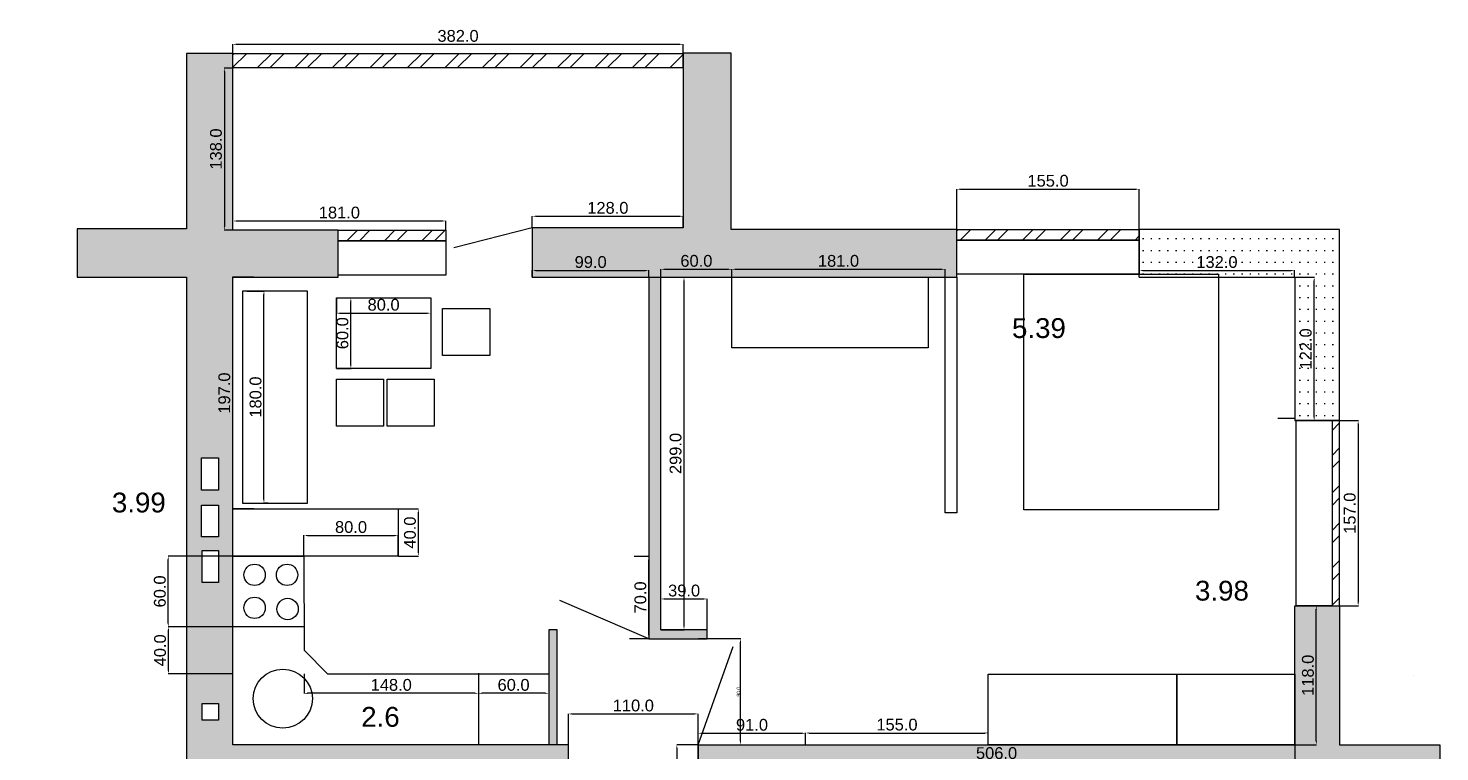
# Model space of a CAD drawing. Header units: millimetres. Extents: x 111 to 3967, y -45 to 1470.
# Drawn here: x 1745 to 2943, y 697 to 1311 of the extents above; entities that cross this region are included whole.
import ezdxf

# ---------------------------------------------------------------- set-up
doc = ezdxf.new("R2010")
doc.units = ezdxf.units.MM
doc.header["$MEASUREMENT"] = 0
doc.linetypes.add('HIDDEN', pattern=[9.525, 6.35, -3.175])
doc.layers.get('0').update_dxf_attribs({"lineweight": 30})
doc.layers.get('Defpoints').update_dxf_attribs({"linetype": 'HIDDEN', "lineweight": 30})
doc.layers.add('РАЗМЕРЫ', color=3, linetype='Continuous', lineweight=25)
doc.styles.get("Standard").update_dxf_attribs({"font": 'arial.ttf'})
doc.dimstyles.get("Standard").update_dxf_attribs({"dimtxt": 0.18, "dimasz": 0.18, "dimexe": 0.18, "dimexo": 0.0625, "dimgap": 0.09, "dimtad": 0, "dimtih": 1, "dimtoh": 1, "dimdec": 4, "dimzin": 0, "dimdsep": 46, "dimtxsty": 'Standard', "dimcen": 0.09, "dimadec": 0, "dimazin": 0, "dimtfac": 1, "dimtdec": 4, "dimtofl": 0, "dimtmove": 0, "dimatfit": 3, "dimfxl": 1, "dimtolj": 1, "dimtzin": 0, "dimarcsym": 0})
pattern_1 = [(0, (-116.58, -237.506), (0, 10), [1, -6])]

# ---------------------------------------------------------------- blocks, each defined once
blk = doc.blocks.new('*D43')
at = {"color": 0, "lineweight": -2}
for p, q in [((1918.6, 1277.5), (1918.6, 1297.7)), ((1921.6, 1297.5), (2297.8, 1297.5)), ((2300.8, 1277.5), (2300.8, 1297.7))]:
    blk.add_line(p, q, dxfattribs=at)
at = {"color": 0}
for points in [[(1921.6, 1298), (1921.6, 1297), (1918.6, 1297.5)], [(2297.8, 1298), (2297.8, 1297), (2300.8, 1297.5)]]:
    blk.add_solid(points, dxfattribs=at)
at = {"layer": 'Defpoints', "color": 0}
for p in [(2300.8, 1297.5), (1918.6, 1277.4), (2300.8, 1277.4)]:
    blk.add_point(p, dxfattribs=at)
at = {"color": 0, "insert": (2109.7, 1304.6), "char_height": 10, "attachment_point": 5}
blk.add_mtext('\\A1;382.0', dxfattribs=at)
blk = doc.blocks.new('*D44')
at = {"color": 0, "lineweight": -2}
for p, q in [((1918.6, 1277.3), (1911.2, 1277.3)), ((1911.4, 1274.3), (1911.4, 1142.8)), ((1918.6, 1139.8), (1911.2, 1139.8))]:
    blk.add_line(p, q, dxfattribs=at)
at = {"color": 0}
for points in [[(1910.9, 1274.3), (1911.9, 1274.3), (1911.4, 1277.3)], [(1910.9, 1142.8), (1911.9, 1142.8), (1911.4, 1139.8)]]:
    blk.add_solid(points, dxfattribs=at)
at = {"layer": 'Defpoints', "color": 0}
for p in [(1918.6, 1277.3), (1911.4, 1139.8), (1918.6, 1139.8)]:
    blk.add_point(p, dxfattribs=at)
at = {"color": 0, "insert": (1904.3, 1208.6), "char_height": 10, "attachment_point": 5, "rotation": 90}
blk.add_mtext('\\A1;138.0', dxfattribs=at)
blk = doc.blocks.new('*D50')
at = {"color": 0, "lineweight": -2}
for p, q in [((2281.8, 1099.7), (2301.6, 1099.7)), ((2301.4, 1096.7), (2301.4, 803.5)), ((2281.8, 800.5), (2301.6, 800.5))]:
    blk.add_line(p, q, dxfattribs=at)
at = {"color": 0}
for points in [[(2300.9, 1096.7), (2301.9, 1096.7), (2301.4, 1099.7)], [(2300.9, 803.5), (2301.9, 803.5), (2301.4, 800.5)]]:
    blk.add_solid(points, dxfattribs=at)
at = {"layer": 'Defpoints', "color": 0}
for p in [(2281.8, 1099.7), (2281.8, 800.5), (2301.4, 800.5)]:
    blk.add_point(p, dxfattribs=at)
at = {"color": 0, "insert": (2294.3, 950.1), "char_height": 10, "attachment_point": 5, "rotation": 90}
blk.add_mtext('\\A1;299.0', dxfattribs=at)
blk = doc.blocks.new('*D51')
at = {"color": 0, "lineweight": -2}
for p, q in [((2172.7, 1099.8), (2172.7, 1105.7)), ((2175.7, 1105.5), (2268.6, 1105.5)), ((2271.6, 1099.8), (2271.6, 1105.7))]:
    blk.add_line(p, q, dxfattribs=at)
at = {"color": 0}
for points in [[(2175.7, 1106), (2175.7, 1105), (2172.7, 1105.5)], [(2268.6, 1106), (2268.6, 1105), (2271.6, 1105.5)]]:
    blk.add_solid(points, dxfattribs=at)
at = {"layer": 'Defpoints', "color": 0}
for p in [(2271.6, 1105.5), (2172.7, 1099.7), (2271.6, 1099.7)]:
    blk.add_point(p, dxfattribs=at)
at = {"color": 0, "insert": (2222.2, 1112.6), "char_height": 10, "attachment_point": 5}
blk.add_mtext('\\A1;99.0', dxfattribs=at)
blk = doc.blocks.new('*D52')
at = {"color": 0, "lineweight": -2}
for p, q in [((2172.7, 1141.6), (2172.7, 1151.7)), ((2175.7, 1151.5), (2297.8, 1151.5)), ((2300.8, 1141.6), (2300.8, 1151.7))]:
    blk.add_line(p, q, dxfattribs=at)
at = {"color": 0}
for points in [[(2175.7, 1152), (2175.7, 1151), (2172.7, 1151.5)], [(2297.8, 1152), (2297.8, 1151), (2300.8, 1151.5)]]:
    blk.add_solid(points, dxfattribs=at)
at = {"layer": 'Defpoints', "color": 0}
for p in [(2300.8, 1151.5), (2172.7, 1141.6), (2300.8, 1141.6)]:
    blk.add_point(p, dxfattribs=at)
at = {"color": 0, "insert": (2236.8, 1158.6), "char_height": 10, "attachment_point": 5}
blk.add_mtext('\\A1;128.0', dxfattribs=at)
blk = doc.blocks.new('*D53')
at = {"color": 0, "lineweight": -2}
for p, q in [((1918.7, 1139.8), (1918.7, 1147.7)), ((1921.7, 1147.5), (2096.3, 1147.5)), ((2099.3, 1139.8), (2099.3, 1147.7))]:
    blk.add_line(p, q, dxfattribs=at)
at = {"color": 0}
for points in [[(1921.7, 1148), (1921.7, 1147), (1918.7, 1147.5)], [(2096.3, 1148), (2096.3, 1147), (2099.3, 1147.5)]]:
    blk.add_solid(points, dxfattribs=at)
at = {"layer": 'Defpoints', "color": 0}
for p in [(1918.7, 1139.8), (2099.3, 1147.5), (2099.3, 1139.8)]:
    blk.add_point(p, dxfattribs=at)
at = {"color": 0, "insert": (2009, 1154.6), "char_height": 10, "attachment_point": 5}
blk.add_mtext('\\A1;181.0', dxfattribs=at)
blk = doc.blocks.new('*D55')
at = {"color": 0, "lineweight": -2}
for p, q in [((2313.5, 702.8), (2313.5, 688.4)), ((2819.6, 702.8), (2819.6, 688.4)), ((2316.5, 688.6), (2816.6, 688.6))]:
    blk.add_line(p, q, dxfattribs=at)
at = {"color": 0}
for points in [[(2316.5, 689.1), (2316.5, 688.1), (2313.5, 688.6)], [(2816.6, 689.1), (2816.6, 688.1), (2819.6, 688.6)]]:
    blk.add_solid(points, dxfattribs=at)
at = {"layer": 'Defpoints', "color": 0}
for p in [(2313.5, 702.9), (2819.6, 702.9), (2819.6, 688.6)]:
    blk.add_point(p, dxfattribs=at)
at = {"color": 0, "insert": (2566.6, 695.7), "char_height": 10, "attachment_point": 5}
blk.add_mtext('\\A1;506.0', dxfattribs=at)
blk = doc.blocks.new('*D56')
at = {"color": 0, "lineweight": -2}
for p, q in [((2820.9, 820.8), (2838.1, 820.8)), ((2837.9, 705.9), (2837.9, 817.8)), ((2819.7, 702.9), (2838.1, 702.9))]:
    blk.add_line(p, q, dxfattribs=at)
at = {"color": 0}
for points in [[(2837.4, 817.8), (2838.4, 817.8), (2837.9, 820.8)], [(2837.4, 705.9), (2838.4, 705.9), (2837.9, 702.9)]]:
    blk.add_solid(points, dxfattribs=at)
at = {"layer": 'Defpoints', "color": 0}
for p in [(2820.9, 820.8), (2837.9, 820.8), (2819.6, 702.9)]:
    blk.add_point(p, dxfattribs=at)
at = {"color": 0, "insert": (2830.8, 761.8), "char_height": 10, "attachment_point": 5, "rotation": 90}
blk.add_mtext('\\A1;118.0', dxfattribs=at)
blk = doc.blocks.new('*D57')
at = {"color": 0, "lineweight": -2}
for p, q in [((2819.7, 1099.7), (2836.3, 1099.7)), ((2836.1, 981), (2836.1, 1096.7)), ((2819.7, 978), (2836.3, 978))]:
    blk.add_line(p, q, dxfattribs=at)
at = {"color": 0}
for points in [[(2835.6, 1096.7), (2836.6, 1096.7), (2836.1, 1099.7)], [(2835.6, 981), (2836.6, 981), (2836.1, 978)]]:
    blk.add_solid(points, dxfattribs=at)
at = {"layer": 'Defpoints', "color": 0}
for p in [(2819.6, 1099.7), (2836.1, 1099.7), (2819.6, 978)]:
    blk.add_point(p, dxfattribs=at)
at = {"color": 0, "insert": (2829, 1038.9), "char_height": 10, "attachment_point": 5, "rotation": 90}
blk.add_mtext('\\A1;122.0', dxfattribs=at)
blk = doc.blocks.new('*D58')
at = {"color": 0, "lineweight": -2}
for p, q in [((2687.7, 1099.8), (2687.7, 1105.7)), ((2690.7, 1105.5), (2816.5, 1105.5)), ((2819.5, 1099.8), (2819.5, 1105.7))]:
    blk.add_line(p, q, dxfattribs=at)
at = {"color": 0}
for points in [[(2690.7, 1106), (2690.7, 1105), (2687.7, 1105.5)], [(2816.5, 1106), (2816.5, 1105), (2819.5, 1105.5)]]:
    blk.add_solid(points, dxfattribs=at)
at = {"layer": 'Defpoints', "color": 0}
for p in [(2819.5, 1105.5), (2687.7, 1099.7), (2819.5, 1099.7)]:
    blk.add_point(p, dxfattribs=at)
at = {"color": 0, "insert": (2753.6, 1112.6), "char_height": 10, "attachment_point": 5}
blk.add_mtext('\\A1;132.0', dxfattribs=at)
blk = doc.blocks.new('*D59')
at = {"color": 0, "lineweight": -2}
for p, q in [((2281.8, 1099.8), (2281.8, 1106.7)), ((2284.8, 1106.5), (2339, 1106.5)), ((2342, 1099.9), (2342, 1106.7))]:
    blk.add_line(p, q, dxfattribs=at)
at = {"color": 0}
for points in [[(2284.8, 1107), (2284.8, 1106), (2281.8, 1106.5)], [(2339, 1106), (2339, 1107), (2342, 1106.5)]]:
    blk.add_solid(points, dxfattribs=at)
at = {"layer": 'Defpoints', "color": 0}
for p in [(2342, 1106.5), (2281.8, 1099.7), (2342, 1099.8)]:
    blk.add_point(p, dxfattribs=at)
at = {"color": 0, "ltscale": 100, "insert": (2311.9, 1113.6), "char_height": 10, "attachment_point": 5}
blk.add_mtext('\\A1;60.0', dxfattribs=at)
blk = doc.blocks.new('*D60')
at = {"color": 0, "lineweight": -2}
for p, q in [((2313.4, 702.9), (2295.2, 702.9)), ((2295.3, 699.9), (2295.3, 330.6)), ((2313.4, 327.6), (2295.2, 327.6))]:
    blk.add_line(p, q, dxfattribs=at)
at = {"color": 0}
for points in [[(2294.8, 699.9), (2295.8, 699.9), (2295.3, 702.9)], [(2294.8, 330.6), (2295.8, 330.6), (2295.3, 327.6)]]:
    blk.add_solid(points, dxfattribs=at)
at = {"layer": 'Defpoints', "color": 0}
for p in [(2313.5, 702.9), (2295.3, 327.6), (2313.5, 327.6)]:
    blk.add_point(p, dxfattribs=at)
at = {"color": 0, "insert": (2288.2, 515.2), "char_height": 10, "attachment_point": 5, "rotation": 90}
blk.add_mtext('\\A1;375.0', dxfattribs=at)
blk = doc.blocks.new('*D61')
at = {"color": 0, "lineweight": -2}
for p, q in [((2203.3, 702.9), (2203.3, 729.1)), ((2206.3, 729), (2310.4, 729)), ((2313.4, 702.9), (2313.4, 729.1))]:
    blk.add_line(p, q, dxfattribs=at)
at = {"color": 0}
for points in [[(2206.3, 729.5), (2206.3, 728.5), (2203.3, 729)], [(2310.4, 729.5), (2310.4, 728.5), (2313.4, 729)]]:
    blk.add_solid(points, dxfattribs=at)
at = {"layer": 'Defpoints', "color": 0}
for p in [(2313.4, 729), (2203.3, 702.9), (2313.4, 702.9)]:
    blk.add_point(p, dxfattribs=at)
at = {"color": 0, "insert": (2258.4, 736.1), "char_height": 10, "attachment_point": 5}
blk.add_mtext('\\A1;110.0', dxfattribs=at)
blk = doc.blocks.new('*D62')
at = {"color": 0, "lineweight": -2}
for p, q in [((2532.9, 1140.4), (2532.9, 1174.6)), ((2535.9, 1174.5), (2684.7, 1174.5)), ((2687.7, 1140.4), (2687.7, 1174.6))]:
    blk.add_line(p, q, dxfattribs=at)
at = {"color": 0}
for points in [[(2535.9, 1175), (2535.9, 1174), (2532.9, 1174.5)], [(2684.7, 1175), (2684.7, 1174), (2687.7, 1174.5)]]:
    blk.add_solid(points, dxfattribs=at)
at = {"layer": 'Defpoints', "color": 0}
for p in [(2687.7, 1174.5), (2532.9, 1140.3), (2687.7, 1140.3)]:
    blk.add_point(p, dxfattribs=at)
at = {"color": 0, "insert": (2610.3, 1181.6), "char_height": 10, "attachment_point": 5}
blk.add_mtext('\\A1;155.0', dxfattribs=at)
blk = doc.blocks.new('*D63')
at = {"color": 0, "lineweight": -2}
for p, q in [((2857.7, 978), (2873.6, 978)), ((2873.4, 975), (2873.4, 823.8)), ((2857.7, 820.8), (2873.6, 820.8))]:
    blk.add_line(p, q, dxfattribs=at)
at = {"color": 0}
for points in [[(2872.9, 975), (2873.9, 975), (2873.4, 978)], [(2872.9, 823.8), (2873.9, 823.8), (2873.4, 820.8)]]:
    blk.add_solid(points, dxfattribs=at)
at = {"layer": 'Defpoints', "color": 0}
for p in [(2857.7, 978), (2857.7, 820.8), (2873.4, 820.8)]:
    blk.add_point(p, dxfattribs=at)
at = {"color": 0, "insert": (2866.3, 899.4), "char_height": 10, "attachment_point": 5, "rotation": 90}
blk.add_mtext('\\A1;157.0', dxfattribs=at)
blk = doc.blocks.new('*D68')
at = {"color": 0, "lineweight": -2}
for p, q in [((2313.6, 792.9), (2349.5, 792.9)), ((2349.4, 705.8), (2349.4, 789.9)), ((2313.6, 702.8), (2349.5, 702.8))]:
    blk.add_line(p, q, dxfattribs=at)
at = {"color": 0}
for points in [[(2348.9, 789.9), (2349.9, 789.9), (2349.4, 792.9)], [(2348.9, 705.8), (2349.9, 705.8), (2349.4, 702.8)]]:
    blk.add_solid(points, dxfattribs=at)
at = {"layer": 'Defpoints', "color": 0}
for p in [(2313.5, 792.9), (2349.4, 792.9), (2313.5, 702.8)]:
    blk.add_point(p, dxfattribs=at)
at = {"color": 0, "insert": (2347.7, 747.8), "char_height": 3, "attachment_point": 5, "rotation": 90}
blk.add_mtext('\\A1;90.0', dxfattribs=at)
blk = doc.blocks.new('*D70')
at = {"layer": 'Defpoints', "color": 0}
for p in [(1979, 763.1), (2127, 763.5), (1979, 746.5)]:
    blk.add_point(p, dxfattribs=at)
at = {"layer": 'РАЗМЕРЫ', "color": 0, "lineweight": -2}
for p, q in [((1979, 763), (1979, 746.3)), ((2127, 763.4), (2127, 746.3)), ((2124, 746.5), (1982, 746.5))]:
    blk.add_line(p, q, dxfattribs=at)
at = {"layer": 'РАЗМЕРЫ', "color": 0}
for points in [[(1982, 747), (1982, 746), (1979, 746.5)], [(2124, 746), (2124, 747), (2127, 746.5)]]:
    blk.add_solid(points, dxfattribs=at)
at = {"layer": 'РАЗМЕРЫ', "color": 0, "ltscale": 100, "insert": (2053, 753.6), "char_height": 10, "attachment_point": 5}
blk.add_mtext('\\A1;148.0', dxfattribs=at)
blk = doc.blocks.new('*D71')
at = {"layer": 'Defpoints', "color": 0}
for p in [(1864, 803), (1918.6, 803), (1918.6, 763)]:
    blk.add_point(p, dxfattribs=at)
at = {"layer": 'РАЗМЕРЫ', "color": 0, "lineweight": -2}
for p, q in [((1918.6, 803), (1863.8, 803)), ((1864, 766), (1864, 800)), ((1918.6, 763), (1863.8, 763))]:
    blk.add_line(p, q, dxfattribs=at)
at = {"layer": 'РАЗМЕРЫ', "color": 0}
for points in [[(1864.5, 800), (1863.5, 800), (1864, 803)], [(1863.5, 766), (1864.5, 766), (1864, 763)]]:
    blk.add_solid(points, dxfattribs=at)
at = {"layer": 'РАЗМЕРЫ', "color": 0, "ltscale": 100, "insert": (1856.9, 783), "char_height": 10, "attachment_point": 5, "rotation": 90}
blk.add_mtext('\\A1;40.0', dxfattribs=at)
blk = doc.blocks.new('*D72')
at = {"layer": 'Defpoints', "color": 0}
for p in [(2127, 763.6), (2186.7, 763), (2127, 746.5)]:
    blk.add_point(p, dxfattribs=at)
at = {"layer": 'РАЗМЕРЫ', "color": 0, "lineweight": -2}
for p, q in [((2127, 763.5), (2127, 746.3)), ((2186.7, 762.9), (2186.7, 746.3)), ((2183.7, 746.5), (2130, 746.5))]:
    blk.add_line(p, q, dxfattribs=at)
at = {"layer": 'РАЗМЕРЫ', "color": 0}
for points in [[(2130, 747), (2130, 746), (2127, 746.5)], [(2183.7, 746), (2183.7, 747), (2186.7, 746.5)]]:
    blk.add_solid(points, dxfattribs=at)
at = {"layer": 'РАЗМЕРЫ', "color": 0, "ltscale": 100, "insert": (2156.8, 753.6), "char_height": 10, "attachment_point": 5}
blk.add_mtext('\\A1;60.0', dxfattribs=at)
blk = doc.blocks.new('*D73')
at = {"layer": 'Defpoints', "color": 0}
for p in [(1863.8, 863), (1918.4, 863), (1918.6, 803)]:
    blk.add_point(p, dxfattribs=at)
at = {"layer": 'РАЗМЕРЫ', "color": 0, "lineweight": -2}
for p, q in [((1918.4, 863), (1863.6, 863)), ((1863.8, 806), (1863.8, 860)), ((1918.6, 803), (1863.6, 803))]:
    blk.add_line(p, q, dxfattribs=at)
at = {"layer": 'РАЗМЕРЫ', "color": 0}
for points in [[(1864.3, 860), (1863.3, 860), (1863.8, 863)], [(1863.3, 806), (1864.3, 806), (1863.8, 803)]]:
    blk.add_solid(points, dxfattribs=at)
at = {"layer": 'РАЗМЕРЫ', "color": 0, "ltscale": 100, "insert": (1856.7, 833), "char_height": 10, "attachment_point": 5, "rotation": 90}
blk.add_mtext('\\A1;60.0', dxfattribs=at)
blk = doc.blocks.new('*D74')
at = {"layer": 'Defpoints', "color": 0}
for p in [(1918.5, 1099.7), (1936.5, 1099.7), (1936.4, 903)]:
    blk.add_point(p, dxfattribs=at)
at = {"layer": 'РАЗМЕРЫ', "color": 0, "lineweight": -2}
for p, q in [((1936.4, 1099.7), (1918.3, 1099.7)), ((1918.5, 906), (1918.5, 1096.7)), ((1936.3, 903), (1918.3, 903))]:
    blk.add_line(p, q, dxfattribs=at)
at = {"layer": 'РАЗМЕРЫ', "color": 0}
for points in [[(1919, 1096.7), (1918, 1096.7), (1918.5, 1099.7)], [(1918, 906), (1919, 906), (1918.5, 903)]]:
    blk.add_solid(points, dxfattribs=at)
at = {"layer": 'РАЗМЕРЫ', "color": 0, "ltscale": 100, "insert": (1911.4, 1001.4), "char_height": 10, "attachment_point": 5, "rotation": 90}
blk.add_mtext('\\A1;197.0', dxfattribs=at)
blk = doc.blocks.new('*D75')
at = {"layer": 'Defpoints', "color": 0}
for p in [(2058.8, 903), (2076, 903), (2059, 863)]:
    blk.add_point(p, dxfattribs=at)
at = {"layer": 'РАЗМЕРЫ', "color": 0, "lineweight": -2}
for p, q in [((2058.9, 903), (2076.2, 903)), ((2076, 866), (2076, 900)), ((2059.1, 863), (2076.2, 863))]:
    blk.add_line(p, q, dxfattribs=at)
at = {"layer": 'РАЗМЕРЫ', "color": 0}
for points in [[(2076.5, 900), (2075.5, 900), (2076, 903)], [(2075.5, 866), (2076.5, 866), (2076, 863)]]:
    blk.add_solid(points, dxfattribs=at)
at = {"layer": 'РАЗМЕРЫ', "color": 0, "ltscale": 100, "insert": (2068.9, 883), "char_height": 10, "attachment_point": 5, "rotation": 90}
blk.add_mtext('\\A1;40.0', dxfattribs=at)
blk = doc.blocks.new('*D76')
at = {"layer": 'Defpoints', "color": 0}
for p in [(2058.79125, 880.5), (1978.95875, 862.5), (2058.79125, 862.5625)]:
    blk.add_point(p, dxfattribs=at)
at = {"layer": 'РАЗМЕРЫ', "color": 0, "lineweight": -2}
for p, q in [((1978.95875, 862.5625), (1978.95875, 880.68)), ((1981.95875, 880.5), (2055.79125, 880.5)), ((2058.79125, 862.625), (2058.79125, 880.68))]:
    blk.add_line(p, q, dxfattribs=at)
at = {"layer": 'РАЗМЕРЫ', "color": 0}
for points in [[(1981.95875, 881), (1981.95875, 880), (1978.95875, 880.5)], [(2055.79125, 880), (2055.79125, 881), (2058.79125, 880.5)]]:
    blk.add_solid(points, dxfattribs=at)
at = {"layer": 'РАЗМЕРЫ', "color": 0, "ltscale": 100, "insert": (2018.875, 887.605), "char_height": 10, "attachment_point": 5}
blk.add_mtext('\\A1;80.0', dxfattribs=at)
blk = doc.blocks.new('*D97')
at = {"layer": 'Defpoints', "color": 0}
for p in [(2259.2, 862.9), (2271.5, 862.9), (2255.1, 792.9)]:
    blk.add_point(p, dxfattribs=at)
at = {"layer": 'РАЗМЕРЫ', "color": 0, "lineweight": -2}
for p, q in [((2259.2, 862.9), (2271.6, 862.9)), ((2271.5, 795.9), (2271.5, 859.9)), ((2255.2, 792.9), (2271.6, 792.9))]:
    blk.add_line(p, q, dxfattribs=at)
at = {"layer": 'РАЗМЕРЫ', "color": 0}
for points in [[(2272, 859.9), (2271, 859.9), (2271.5, 862.9)], [(2271, 795.9), (2272, 795.9), (2271.5, 792.9)]]:
    blk.add_solid(points, dxfattribs=at)
at = {"layer": 'РАЗМЕРЫ', "color": 0, "ltscale": 100, "insert": (2264.4, 827.9), "char_height": 10, "attachment_point": 5, "rotation": 90}
blk.add_mtext('\\A1;70.0', dxfattribs=at)
blk = doc.blocks.new('*D103')
at = {"layer": 'Defpoints', "color": 0}
for p in [(1930.4, 1088), (1945, 1088), (1948.6, 908)]:
    blk.add_point(p, dxfattribs=at)
at = {"layer": 'РАЗМЕРЫ', "color": 0, "lineweight": -2}
for p, q in [((1930.5, 1088), (1945.2, 1088)), ((1945, 911), (1945, 1085)), ((1948.5, 908), (1944.8, 908))]:
    blk.add_line(p, q, dxfattribs=at)
at = {"layer": 'РАЗМЕРЫ', "color": 0}
for points in [[(1945.5, 1085), (1944.5, 1085), (1945, 1088)], [(1944.5, 911), (1945.5, 911), (1945, 908)]]:
    blk.add_solid(points, dxfattribs=at)
at = {"layer": 'РАЗМЕРЫ', "color": 0, "ltscale": 100, "insert": (1937.9, 998), "char_height": 10, "attachment_point": 5, "rotation": 90}
blk.add_mtext('\\A1;180.0', dxfattribs=at)
blk = doc.blocks.new('*D89')
at = {"layer": 'Defpoints', "color": 0}
for p in [(2461, 895), (2541, 895), (2541, 882)]:
    blk.add_point(p, dxfattribs=at)
at = {"layer": 'РАЗМЕРЫ', "color": 0, "lineweight": -2}
for p, q in [((2461, 894.9375), (2461, 881.82)), ((2541, 894.9375), (2541, 881.82)), ((2464, 882), (2538, 882))]:
    blk.add_line(p, q, dxfattribs=at)
at = {"layer": 'РАЗМЕРЫ', "color": 0}
for points in [[(2464, 882.5), (2464, 881.5), (2461, 882)], [(2538, 881.5), (2538, 882.5), (2541, 882)]]:
    blk.add_solid(points, dxfattribs=at)
at = {"layer": 'РАЗМЕРЫ', "color": 0, "ltscale": 100, "insert": (2501, 889.105), "char_height": 10, "attachment_point": 5}
blk.add_mtext('\\A1;80.0', dxfattribs=at)
blk = doc.blocks.new('*D90')
at = {"layer": 'Defpoints', "color": 0}
for p in [(2461, 895), (2473.23, 895), (2461, 835)]:
    blk.add_point(p, dxfattribs=at)
at = {"layer": 'РАЗМЕРЫ', "color": 0, "lineweight": -2}
for p, q in [((2461.0625, 895), (2473.41, 895)), ((2473.23, 838), (2473.23, 892)), ((2461.0625, 835), (2473.41, 835))]:
    blk.add_line(p, q, dxfattribs=at)
at = {"layer": 'РАЗМЕРЫ', "color": 0}
for points in [[(2473.73, 892), (2472.73, 892), (2473.23, 895)], [(2472.73, 838), (2473.73, 838), (2473.23, 835)]]:
    blk.add_solid(points, dxfattribs=at)
at = {"layer": 'РАЗМЕРЫ', "color": 0, "ltscale": 100, "insert": (2466.125, 865), "char_height": 10, "attachment_point": 5, "rotation": 90}
blk.add_mtext('\\A1;60.0', dxfattribs=at)
blk = doc.blocks.new('*D106')
at = {"layer": 'Defpoints', "color": 0}
for p in [(2404.6, 712.6), (2313.5, 702.8), (2404.6, 702.9)]:
    blk.add_point(p, dxfattribs=at)
at = {"layer": 'РАЗМЕРЫ', "color": 0, "lineweight": -2}
for p, q in [((2313.5, 702.9), (2313.5, 712.7)), ((2316.5, 712.6), (2401.6, 712.6)), ((2404.6, 703), (2404.6, 712.7))]:
    blk.add_line(p, q, dxfattribs=at)
at = {"layer": 'РАЗМЕРЫ', "color": 0}
for points in [[(2316.5, 713.1), (2316.5, 712.1), (2313.5, 712.6)], [(2401.6, 712.1), (2401.6, 713.1), (2404.6, 712.6)]]:
    blk.add_solid(points, dxfattribs=at)
at = {"layer": 'РАЗМЕРЫ', "color": 0, "ltscale": 100, "insert": (2359.1, 719.7), "char_height": 10, "attachment_point": 5}
blk.add_mtext('\\A1;91.0', dxfattribs=at)
blk = doc.blocks.new('*D108')
at = {"layer": 'Defpoints', "color": 0}
for p in [(2321.1, 826.6), (2281.8, 800.5), (2321.1, 800.5)]:
    blk.add_point(p, dxfattribs=at)
at = {"layer": 'РАЗМЕРЫ', "color": 0, "lineweight": -2}
for p, q in [((2281.8, 800.6), (2281.8, 826.8)), ((2284.8, 826.6), (2318.1, 826.6)), ((2321.1, 800.6), (2321.1, 826.8))]:
    blk.add_line(p, q, dxfattribs=at)
at = {"layer": 'РАЗМЕРЫ', "color": 0}
for points in [[(2284.8, 827.1), (2284.8, 826.1), (2281.8, 826.6)], [(2318.1, 826.1), (2318.1, 827.1), (2321.1, 826.6)]]:
    blk.add_solid(points, dxfattribs=at)
at = {"layer": 'РАЗМЕРЫ', "color": 0, "ltscale": 100, "insert": (2301.5, 833.7), "char_height": 10, "attachment_point": 5}
blk.add_mtext('\\A1;39.0', dxfattribs=at)
blk = doc.blocks.new('*D110')
at = {"layer": 'Defpoints', "color": 0}
for p in [(2559.6, 712.8), (2404.6, 703), (2559.6, 703.2)]:
    blk.add_point(p, dxfattribs=at)
at = {"layer": 'РАЗМЕРЫ', "color": 0, "lineweight": -2}
for p, q in [((2404.6, 703.1), (2404.6, 712.9)), ((2407.6, 712.8), (2556.6, 712.8)), ((2559.6, 703.2), (2559.6, 712.9))]:
    blk.add_line(p, q, dxfattribs=at)
at = {"layer": 'РАЗМЕРЫ', "color": 0}
for points in [[(2407.6, 713.3), (2407.6, 712.3), (2404.6, 712.8)], [(2556.6, 712.3), (2556.6, 713.3), (2559.6, 712.8)]]:
    blk.add_solid(points, dxfattribs=at)
at = {"layer": 'РАЗМЕРЫ', "color": 0, "ltscale": 100, "insert": (2482.1, 719.9), "char_height": 10, "attachment_point": 5}
blk.add_mtext('\\A1;155.0', dxfattribs=at)
blk = doc.blocks.new('*D111')
at = {"layer": 'Defpoints', "color": 0}
for p in [(2522.9, 1106.5), (2342, 1099.7), (2522.9, 1099.7)]:
    blk.add_point(p, dxfattribs=at)
at = {"layer": 'РАЗМЕРЫ', "color": 0, "lineweight": -2}
for p, q in [((2342, 1099.8), (2342, 1106.7)), ((2345, 1106.5), (2519.9, 1106.5)), ((2522.9, 1099.8), (2522.9, 1106.7))]:
    blk.add_line(p, q, dxfattribs=at)
at = {"layer": 'РАЗМЕРЫ', "color": 0}
for points in [[(2345, 1107), (2345, 1106), (2342, 1106.5)], [(2519.9, 1106), (2519.9, 1107), (2522.9, 1106.5)]]:
    blk.add_solid(points, dxfattribs=at)
at = {"layer": 'РАЗМЕРЫ', "color": 0, "ltscale": 100, "insert": (2432.5, 1113.6), "char_height": 10, "attachment_point": 5}
blk.add_mtext('\\A1;181.0', dxfattribs=at)
blk = doc.blocks.new('обеденная группа (мал)')
at = {"ltscale": 100}
for points in [[(2461, 835), (2461, 895), (2541, 895), (2541, 835)], [(2551, 846), (2551, 886), (2591, 886), (2591, 846)], [(2461, 786), (2461, 826), (2501, 826), (2501, 786)], [(2504, 786), (2504, 826), (2544, 826), (2544, 786)]]:
    blk.add_lwpolyline(points, close=True, dxfattribs=at)
at = {"layer": 'РАЗМЕРЫ', "color": 1}
dim = blk.add_linear_dim(base=(2473.23, 895), p1=(2461, 835), p2=(2461, 895), angle=270, dimstyle='Standard', override={"dimscale": 1, "dimtxt": 10, "dimasz": 3, "dimgap": 2, "dimtad": 1, "dimtih": 0, "dimtoh": 0, "dimdec": 1, "dimrnd": 1, "dimcen": 1, "dimdle": 0.1, "dimaunit": 1, "dimadec": 4, "dimtdec": 1, "dimtmove": 2}, dxfattribs=at)
dim.commit()
dim.dimension.update_dxf_attribs({"geometry": '*D90', "text_midpoint": (2466.12, 865)})
dim = blk.add_linear_dim(base=(2541, 882), p1=(2461, 895), p2=(2541, 895), dimstyle='Standard', override={"dimscale": 1, "dimtxt": 10, "dimasz": 3, "dimgap": 2, "dimtad": 1, "dimtih": 0, "dimtoh": 0, "dimdec": 1, "dimlfac": 1, "dimrnd": 1, "dimtxsty": 'Standard', "dimsah": 1, "dimcen": 1, "dimdle": 0.1, "dimaunit": 1, "dimadec": 4, "dimtdec": 1, "dimtmove": 2, "dimtolj": 1}, dxfattribs=at)
dim.commit()
dim.dimension.update_dxf_attribs({"geometry": '*D89', "text_midpoint": (2501, 889.11)})
blk = doc.blocks.new('диван сложен')
at = {"ltscale": 100}
blk.add_lwpolyline([(1918.3, 1099.7), (1918.4, 919.7), (1973.4, 919.8), (1973.3, 1099.8)], close=True, dxfattribs=at)
blk.add_blockref('обеденная группа (мал)', (-463, 199), dxfattribs=at)
blk = doc.blocks.new('1')
at = {"ltscale": 100}
blk.add_blockref('диван сложен', (8.52, -11.77), dxfattribs=at)
at = {"layer": 'РАЗМЕРЫ', "color": 1}
dim = blk.add_linear_dim(base=(1945, 1087.96), p1=(1948.61, 907.98), p2=(1930.42, 1087.96), angle=270, dimstyle='Standard', override={"dimscale": 1, "dimtxt": 10, "dimasz": 3, "dimgap": 2, "dimtad": 1, "dimtih": 0, "dimtoh": 0, "dimdec": 1, "dimrnd": 1, "dimcen": 1, "dimdle": 0.1, "dimaunit": 1, "dimadec": 4, "dimtdec": 1, "dimtmove": 2}, dxfattribs=at)
dim.commit()
dim.dimension.update_dxf_attribs({"geometry": '*D103', "text_midpoint": (1937.89, 997.97)})

msp = doc.modelspace()

# ---------------------------------------------------------------- hatches: boundary and pattern name
h = msp.add_hatch()
h.set_pattern_fill('ACAD_ISO07W100', color=256, scale=2, style=0)
h.set_pattern_definition(pattern_1)
h.paths.add_polyline_path([(2008.11, 1139.77), (1918.65, 1139.77), (1918.65, 1289.74), (1879.22, 1289.74), (1879.22, 1140.78), (1786.58, 1140.78), (1786.58, 1099.74), (1879.22, 1099.74), (1879.22, 285.13), (1745, 285.13), (1745, 248.1), (1949.56, 248.1), (1949.56, 286.74), (1918.65, 286.74), (1918.65, 663.56), (2046.51, 663.56), (2046.51, 690.52), (2059.21, 690.52), (2059.21, 663.56), (2116.89, 663.56), (2116.89, 663.56), (2195.39, 663.56), (2195.39, 663.56), (2203.32, 663.56), (2203.32, 702.87), (1918.65, 702.87), (1918.65, 1099.74), (2008.11, 1099.74)])
h.paths.add_polyline_path([(1906.32, 946.52), (1906.32, 918.94), (1891.97, 918.94), (1891.97, 946.52)], flags=16)
h.paths.add_polyline_path([(1906.32, 906.25), (1906.32, 879.21), (1891.97, 879.21), (1891.97, 906.25)], flags=16)
h.paths.add_polyline_path([(1906.32, 867.63), (1906.32, 840.59), (1892.52, 840.59), (1892.52, 867.63)], flags=16)
h.paths.add_polyline_path([(1906.32, 737.97), (1906.32, 723.62), (1892.52, 723.62), (1892.52, 737.97)], flags=16)
h.paths.add_polyline_path([(1994.63, 690.52), (1994.63, 676.18), (1980.83, 676.18), (1980.83, 690.52)], flags=16)
h.paths.add_polyline_path([(2007.88, 690.52), (2034.37, 690.52), (2034.37, 676.18), (2007.88, 676.18)], flags=16)
h.paths.add_polyline_path([(1906.32, 633.69), (1906.32, 606.66), (1892.52, 606.66), (1892.52, 633.69)], flags=16)
h.paths.add_polyline_path([(1906.32, 529.97), (1906.32, 516.17), (1891.97, 516.17), (1891.97, 529.97)], flags=16)
h.paths.add_polyline_path([(1906.32, 502.93), (1906.32, 490.24), (1891.97, 490.24), (1891.97, 502.93)], flags=16)
h.paths.add_polyline_path([(2532.94, 1140.31), (2341.4, 1140.31), (2341.4, 1289.93), (2300.81, 1289.93), (2300.81, 1277.41), (2300.81, 1141.58), (2172.7, 1141.58), (2172.7, 1099.74), (2532.94, 1099.74)])
h.paths.add_polyline_path([(2942.65, 702.87), (2857.66, 702.87), (2857.66, 820.79), (2851.33, 820.79), (2820.88, 820.79), (2820.88, 820.79), (2819.61, 820.79), (2819.61, 702.87), (2313.5, 702.87), (2313.5, 663.56), (2754.92, 663.56), (2754.92, 560.86), (2784.56, 560.86), (2791.7, 560.86), (2791.7, 663.56), (2942.65, 663.56)])
h.paths.add_polyline_path([(2942.65, 327.56), (2930.32, 327.56), (2791.7, 327.56), (2791.7, 404.92), (2754.92, 404.9), (2754.92, 327.56), (2041.76, 327.56), (2041.76, -45), (2080.1, -45), (2080.1, 289.52), (2718.08, 289.52), (2718.08, 236.25), (2754.92, 236.27), (2754.92, 289.52), (2942.65, 289.52)])
h = msp.add_hatch()
h.set_pattern_fill('ANSI32', color=256, scale=60, style=0)
h.set_pattern_definition([(45, (-116.58, -237.506), (-15.9099, 15.9099), []), (45, (-105.973, -237.506), (-15.9099, 15.9099), [])])
h.paths.add_polyline_path([(2099.26, 1139.77), (2008.11, 1139.77), (2008.11, 1130.75), (2099.27, 1130.75)])
h.paths.add_polyline_path([(2300.81, 1289.74), (1918.65, 1289.74), (1918.65, 1277.41), (2300.81, 1277.41)])
h.paths.add_polyline_path([(2687.69, 1140.31), (2532.94, 1140.31), (2532.94, 1131.35), (2687.69, 1131.35)])
h.paths.add_polyline_path([(2857.66, 977.98), (2851.33, 977.99), (2851.33, 820.79), (2857.66, 820.79)])
h.paths.add_polyline_path([(2791.7, 560.86), (2784.56, 560.86), (2784.56, 478.4), (2791.7, 478.4)])
h.paths.add_polyline_path([(2942.65, 663.56), (2930.32, 663.56), (2930.32, 327.56), (2942.65, 327.56)])
h = msp.add_hatch()
h.set_pattern_fill('ACAD_ISO07W100', color=256, scale=2, style=0)
h.set_pattern_definition(pattern_1)
h.paths.add_polyline_path([(2819.61, 1099.74), (2819.61, 978.01), (2857.66, 978.01), (2857.66, 1140.31), (2687.69, 1140.31), (2687.69, 1099.74)])
h.paths.add_polyline_path([(2821.6, 1018.87), (2821.6, 1058.87), (2836.6, 1058.87), (2836.6, 1018.87)], flags=24)
h.paths.add_polyline_path([(2733.62, 1119.99), (2773.62, 1119.99), (2773.62, 1104.99), (2733.62, 1104.99)], flags=24)
h = msp.add_hatch()
h.set_pattern_fill('ACAD_ISO07W100', color=256, scale=0.5, style=0)
h.set_pattern_definition([(0, (-116.5796, -237.5058), (0, 2.5), [0.25, -1.5])])
h.paths.add_polyline_path([(2281.78, 1099.74), (2271.64, 1099.74), (2271.64, 792.89), (2321.11, 792.89), (2321.11, 800.5), (2281.78, 800.5)])
h.paths.add_polyline_path([(2193.81, 800.5), (2186.67, 800.5), (2186.67, 702.87), (2193.81, 702.87)])
h.paths.add_polyline_path([(2203.32, 663.56), (2195.39, 663.56), (2195.39, 489.46), (2189.05, 489.46), (2189.05, 481.54), (2203.33, 481.54)])
h.paths.add_polyline_path([(2116.89, 663.56), (2107.37, 663.56), (2107.37, 489.46), (2072.48, 489.46), (2072.48, 481.54), (2118.47, 481.54), (2118.47, 489.46), (2116.89, 489.46)])
h.paths.add_polyline_path([(2001.91, 489.46), (1918.65, 489.46), (1918.65, 481.54), (2001.91, 481.54)])
h.paths.add_polyline_path([(2322.37, 663.56), (2313.5, 663.56), (2313.5, 503.8), (2322.37, 503.8)])
h.paths.add_polyline_path([(2322.37, 413.47), (2313.5, 413.47), (2313.5, 327.56), (2322.37, 327.56)])

# ---------------------------------------------------------------- linework, layer by layer
at = {"color": 7}
for p, q in [((1918.65, 1289.74), (1879.22, 1289.74)), ((1879.22, 1289.74), (1879.22, 1140.78)), ((1918.65, 1139.77), (1918.65, 1289.74)), ((2341.4, 1289.93), (2300.81, 1289.93)), ((2300.81, 1289.93), (2300.81, 1141.58)), ((2341.4, 1140.31), (2341.4, 1289.93)), ((1879.22, 1140.78), (1786.58, 1140.78)), ((1786.58, 1140.78), (1786.58, 1099.74)), ((2008.11, 1139.77), (1918.65, 1139.77)), ((2008.11, 1101.52), (2008.11, 1139.77)), ((2008.11, 1099.74), (2008.11, 1139.77)), ((2172.7, 1141.58), (2106.08, 1124.72)), ((2172.7, 1141.58), (2172.7, 1099.74)), ((2300.81, 1141.58), (2172.7, 1141.58)), ((2532.94, 1140.31), (2341.4, 1140.31)), ((2532.94, 1099.74), (2532.94, 1140.31)), ((2857.66, 1140.31), (2687.69, 1140.31)), ((2687.69, 1099.74), (2687.69, 1140.31)), ((2687.69, 1139.04), (2687.69, 1102.27)), ((2857.66, 977.98), (2857.66, 1140.31)), ((1786.58, 1099.74), (1879.22, 1099.74)), ((1879.22, 1099.74), (1879.22, 285.13)), ((1918.65, 1099.74), (2008.11, 1099.74)), ((1918.65, 702.87), (1918.65, 1099.74)), ((2172.7, 1099.74), (2271.64, 1099.74)), ((2172.7, 1099.74), (2532.94, 1099.74)), ((2271.64, 1099.74), (2271.64, 792.89)), ((2281.78, 800.5), (2281.78, 1099.74)), ((2687.69, 1099.74), (2819.61, 1099.74)), ((2819.61, 1099.74), (2819.61, 978.01)), ((2857.66, 977.98), (2819.61, 978.01)), ((2820.88, 978.01), (2857.66, 978.01)), ((2271.64, 792.89), (2196.19, 825.22)), ((2819.61, 820.79), (2857.66, 820.79)), ((2819.61, 702.87), (2819.61, 820.79)), ((2857.66, 820.79), (2857.66, 702.87)), ((2193.81, 800.5), (2186.67, 800.5)), ((2186.67, 800.5), (2186.67, 702.87)), ((2193.81, 702.87), (2193.81, 800.5)), ((2271.64, 792.89), (2321.11, 792.89)), ((2321.11, 800.5), (2281.78, 800.5)), ((2321.11, 792.89), (2321.11, 800.5)), ((2313.5, 702.87), (2343, 786.24)), ((2203.32, 702.87), (1918.65, 702.87)), ((2203.32, 702.87), (2193.81, 702.87)), ((2203.33, 481.54), (2203.32, 702.87)), ((2313.5, 503.8), (2313.5, 702.87)), ((2313.5, 702.87), (2819.61, 702.87)), ((2857.66, 702.87), (2942.65, 702.87)), ((2942.65, 702.87), (2942.65, 663.56))]:
    msp.add_line(p, q, dxfattribs=at)
for p, q in [((2687.69, 1099.74), (2687.69, 1140.31)), ((2819.67, 978.01), (2857.66, 978.01))]:
    msp.add_line(p, q)
at = {"ltscale": 100}
for p, q in [((2689.55, 1099.74), (2819.55, 1099.8)), ((2819.55, 1099.8), (2819.55, 979.74)), ((2819.55, 979.74), (2805.24, 979.92)), ((1918.47, 903), (2058.85, 903)), ((2058.85, 903), (2058.79, 863.18)), ((1918.44, 863), (1978.96, 863)), ((2058.79, 863), (1918.44, 863)), ((1978.96, 862.56), (1979, 783)), ((1978.96, 803), (1918.44, 803)), ((1979, 783), (1999, 763)), ((1999, 763), (2186.67, 763)), ((2127, 763.44), (2127, 702.87))]:
    msp.add_line(p, q, dxfattribs=at)
at = {"color": 6}
msp.add_line((2920.7, 761.26), (2920.7, 761.26), dxfattribs=at)
at = {"color": 7}
for points in [[(1918.65, 1289.74), (2300.81, 1289.74), (2300.81, 1277.41), (1918.65, 1277.41)], [(2008.11, 1139.77), (2099.26, 1139.77), (2099.27, 1130.75), (2008.11, 1130.75)], [(2532.94, 1140.31), (2687.69, 1140.31), (2687.69, 1131.35), (2532.94, 1131.35)], [(2008.11, 1130.75), (2099.27, 1130.75), (2099.26, 1101.55), (2008.11, 1101.52)], [(2532.94, 1131.35), (2687.69, 1131.35), (2687.69, 1102.27), (2532.94, 1102.27)], [(2820.88, 978.01), (2851.33, 978.01), (2851.33, 820.79), (2820.88, 820.79)], [(2857.66, 978.01), (2851.33, 978.01), (2851.33, 820.79), (2857.66, 820.79)], [(1891.97, 946.52), (1906.32, 946.52), (1906.32, 918.94), (1891.97, 918.94)], [(1891.97, 906.25), (1906.32, 906.25), (1906.32, 879.21), (1891.97, 879.21)], [(1892.52, 867.63), (1906.32, 867.63), (1906.32, 840.59), (1892.52, 840.59)], [(1892.52, 737.97), (1906.32, 737.97), (1906.32, 723.62), (1892.52, 723.62)]]:
    msp.add_lwpolyline(points, close=True, dxfattribs=at)
at = {"ltscale": 100}
for points in [[(2589.88, 1102.27), (2754.88, 1102.27), (2754.88, 902.27), (2589.88, 902.27)], [(2508.63, 1099.74), (2508.63, 1039.74), (2341.99, 1039.74), (2341.99, 1099.74)], [(2522.94, 1099.74), (2532.94, 1099.74), (2532.94, 899.74), (2522.94, 899.74)], [(2559.61, 762.87), (2719.61, 762.87), (2719.61, 702.87), (2559.61, 702.87)], [(2819.61, 702.87), (2719.61, 702.87), (2719.61, 762.87), (2819.61, 762.87)]]:
    msp.add_lwpolyline(points, close=True, dxfattribs=at)
for centre, radius in [((1937.08, 847.08), 9.08), ((1964.6, 847.08), 9.08), ((1937.08, 819.08), 9.08), ((1965.08, 818.08), 9.08), ((1961, 742), 25.08)]:
    msp.add_circle(centre, radius, dxfattribs=at)

# ---------------------------------------------------------------- block references
msp.add_blockref('1', (0, 0), dxfattribs=at)

# ---------------------------------------------------------------- texts
at = {"color": 6, "char_height": 16.817, "attachment_point": 1}
for s, insert in [('5.39', (2579.7, 1064.98)), ('3.99', (1816, 916.88)), ('3.98', (2734.99, 842.04)), ('2.6', (2027.53, 734.94))]:
    msp.add_mtext(s, dxfattribs=dict(at, insert=insert))

# ---------------------------------------------------------------- dimensions: what is measured, and where the dimension line sits
at = {"color": 1}
for base, p1, p2, picture, middle in [((2300.81, 1297.49), (1918.65, 1277.41), (2300.81, 1277.41), '*D43', (2109.73, 1304.6)), ((2687.6911, 1174.4511), (2532.9392, 1140.3092), (2687.6911, 1140.3092), '*D62', (2610.3152, 1181.5568)), ((2300.81, 1151.49), (2172.7, 1141.58), (2300.81, 1141.58), '*D52', (2236.75, 1158.6)), ((2099.2623, 1147.4942), (1918.708, 1139.7702), (2099.2623, 1139.7714), '*D53', (2008.9852, 1154.5999)), ((2271.64, 1105.49), (2172.7, 1099.74), (2271.64, 1099.74), '*D51', (2222.17, 1112.6)), ((2341.99, 1106.49), (2281.85, 1099.74), (2341.99, 1099.8), '*D59', (2311.92, 1113.6)), ((2819.55, 1105.49), (2687.69, 1099.74), (2819.55, 1099.74), '*D58', (2753.62, 1112.6)), ((2313.43, 728.96), (2203.32, 702.87), (2313.43, 702.87), '*D61', (2258.38, 736.06)), ((2819.61, 688.57), (2313.5, 702.87), (2819.61, 702.87), '*D55', (2566.55, 695.68))]:
    dim = msp.add_linear_dim(base=base, p1=p1, p2=p2, dimstyle='Standard', override={"dimtxt": 10, "dimasz": 3, "dimgap": 2, "dimtad": 1, "dimtih": 0, "dimtoh": 0, "dimdec": 1, "dimrnd": 1, "dimcen": 1, "dimdle": 0.1, "dimaunit": 1, "dimadec": 4, "dimtdec": 1, "dimtmove": 2}, dxfattribs=at)
    dim.commit()
    dim.dimension.update_dxf_attribs({"geometry": picture, "text_midpoint": middle})
for base, p1, p2, picture, middle in [((1911.42, 1139.77), (1918.65, 1277.35), (1918.65, 1139.77), '*D44', (1904.31, 1208.56)), ((2301.45, 800.5), (2281.78, 1099.74), (2281.78, 800.5), '*D50', (2294.34, 950.12)), ((2836.1, 1099.74), (2819.61, 978.01), (2819.61, 1099.74), '*D57', (2829, 1038.87)), ((2873.42, 820.79), (2857.66, 977.98), (2857.66, 820.79), '*D63', (2866.31, 899.38)), ((2837.88, 820.79), (2819.61, 702.87), (2820.88, 820.79), '*D56', (2830.77, 761.83)), ((2295.33, 327.56), (2313.5, 702.87), (2313.5, 327.56), '*D60', (2288.22, 515.21))]:
    dim = msp.add_linear_dim(base=base, p1=p1, p2=p2, angle=90, dimstyle='Standard', override={"dimtxt": 10, "dimasz": 3, "dimgap": 2, "dimtad": 1, "dimtih": 0, "dimtoh": 0, "dimdec": 1, "dimrnd": 1, "dimcen": 1, "dimdle": 0.1, "dimaunit": 1, "dimadec": 4, "dimtdec": 1, "dimtmove": 2}, dxfattribs=at)
    dim.commit()
    dim.dimension.update_dxf_attribs({"geometry": picture, "text_midpoint": middle})
dim = msp.add_linear_dim(base=(2349.35, 792.89), p1=(2313.5, 702.81), p2=(2313.49, 792.89), angle=90, dimstyle='Standard', override={"dimtxt": 3, "dimasz": 3, "dimtad": 1, "dimtih": 0, "dimtoh": 0, "dimdec": 1, "dimrnd": 1, "dimcen": 1, "dimdle": 0.1, "dimaunit": 1, "dimadec": 4, "dimtdec": 1, "dimtmove": 2})
dim.commit()
dim.dimension.update_dxf_attribs({"geometry": '*D68', "text_midpoint": (2347.73, 747.85)})
at = {"layer": 'РАЗМЕРЫ', "color": 1}
for base, p1, p2, override, picture, middle in [((2522.9392, 1106.4942), (2341.9917, 1099.7351), (2522.9392, 1099.7351), {"dimscale": 1, "dimtxt": 10, "dimasz": 3, "dimgap": 2, "dimtad": 1, "dimtih": 0, "dimtoh": 0, "dimdec": 1, "dimlfac": 1, "dimrnd": 1, "dimtxsty": 'Standard', "dimsah": 1, "dimcen": 1, "dimdle": 0.1, "dimaunit": 1, "dimadec": 4, "dimtdec": 1, "dimtmove": 2, "dimtolj": 1}, '*D111', (2432.4655, 1113.5992)), ((2321.11, 826.59), (2281.85, 800.5), (2321.11, 800.5), {"dimscale": 1, "dimtxt": 10, "dimasz": 3, "dimgap": 2, "dimtad": 1, "dimtih": 0, "dimtoh": 0, "dimdec": 1, "dimlfac": 1, "dimrnd": 1, "dimtxsty": 'Standard', "dimsah": 1, "dimcen": 1, "dimdle": 0.1, "dimaunit": 1, "dimadec": 4, "dimtdec": 1, "dimtmove": 2, "dimtolj": 1}, '*D108', (2301.48, 833.7)), ((1979, 746.52), (2127, 763.5), (1979, 763.06), {"dimscale": 1, "dimtxt": 10, "dimasz": 3, "dimgap": 2, "dimtad": 1, "dimtih": 0, "dimtoh": 0, "dimdec": 1, "dimrnd": 1, "dimcen": 1, "dimdle": 0.1, "dimaunit": 1, "dimadec": 4, "dimtdec": 1, "dimtmove": 2}, '*D70', (2053, 753.62)), ((2127, 746.52), (2186.67, 763), (2127, 763.56), {"dimscale": 1, "dimtxt": 10, "dimasz": 3, "dimgap": 2, "dimtad": 1, "dimtih": 0, "dimtoh": 0, "dimdec": 1, "dimrnd": 1, "dimcen": 1, "dimdle": 0.1, "dimaunit": 1, "dimadec": 4, "dimtdec": 1, "dimtmove": 2}, '*D72', (2156.83, 753.62)), ((2404.64, 712.57), (2313.5, 702.81), (2404.64, 702.93), {"dimscale": 1, "dimtxt": 10, "dimasz": 3, "dimgap": 2, "dimtad": 1, "dimtih": 0, "dimtoh": 0, "dimdec": 1, "dimlfac": 1, "dimrnd": 1, "dimtxsty": 'Standard', "dimsah": 1, "dimcen": 1, "dimdle": 0.1, "dimaunit": 1, "dimadec": 4, "dimtdec": 1, "dimtmove": 2, "dimtolj": 1}, '*D106', (2359.07, 719.67)), ((2559.61, 712.75), (2404.64, 702.99), (2559.61, 703.18), {"dimscale": 1, "dimtxt": 10, "dimasz": 3, "dimgap": 2, "dimtad": 1, "dimtih": 0, "dimtoh": 0, "dimdec": 1, "dimlfac": 1, "dimrnd": 1, "dimtxsty": 'Standard', "dimsah": 1, "dimcen": 1, "dimdle": 0.1, "dimaunit": 1, "dimadec": 4, "dimtdec": 1, "dimtmove": 2, "dimtolj": 1}, '*D110', (2482.12, 719.86))]:
    dim = msp.add_linear_dim(base=base, p1=p1, p2=p2, dimstyle='Standard', override=override, dxfattribs=at)
    dim.commit()
    dim.dimension.update_dxf_attribs({"geometry": picture, "text_midpoint": middle})
for base, p1, p2, angle, picture, middle in [((1918.5, 1099.74), (1936.38, 903), (1936.5, 1099.74), 270, '*D74', (1911.39, 1001.37)), ((2076.01, 903), (2059, 863), (2058.85, 903), 270, '*D75', (2068.9, 883)), ((2058.79, 880.5), (1978.96, 862.5), (2058.79, 862.56), 180, '*D76', (2018.88, 887.61)), ((1863.82, 863), (1918.65, 803), (1918.44, 863), 270, '*D73', (1856.71, 833)), ((2271.46, 862.89), (2255.11, 792.89), (2259.17, 862.89), 270, '*D97', (2264.35, 827.89)), ((1864, 803), (1918.65, 763), (1918.65, 803), 270, '*D71', (1856.89, 783))]:
    dim = msp.add_linear_dim(base=base, p1=p1, p2=p2, angle=angle, dimstyle='Standard', override={"dimscale": 1, "dimtxt": 10, "dimasz": 3, "dimgap": 2, "dimtad": 1, "dimtih": 0, "dimtoh": 0, "dimdec": 1, "dimrnd": 1, "dimcen": 1, "dimdle": 0.1, "dimaunit": 1, "dimadec": 4, "dimtdec": 1, "dimtmove": 2}, dxfattribs=at)
    dim.commit()
    dim.dimension.update_dxf_attribs({"geometry": picture, "text_midpoint": middle})

doc.saveas('drawing.dxf')
